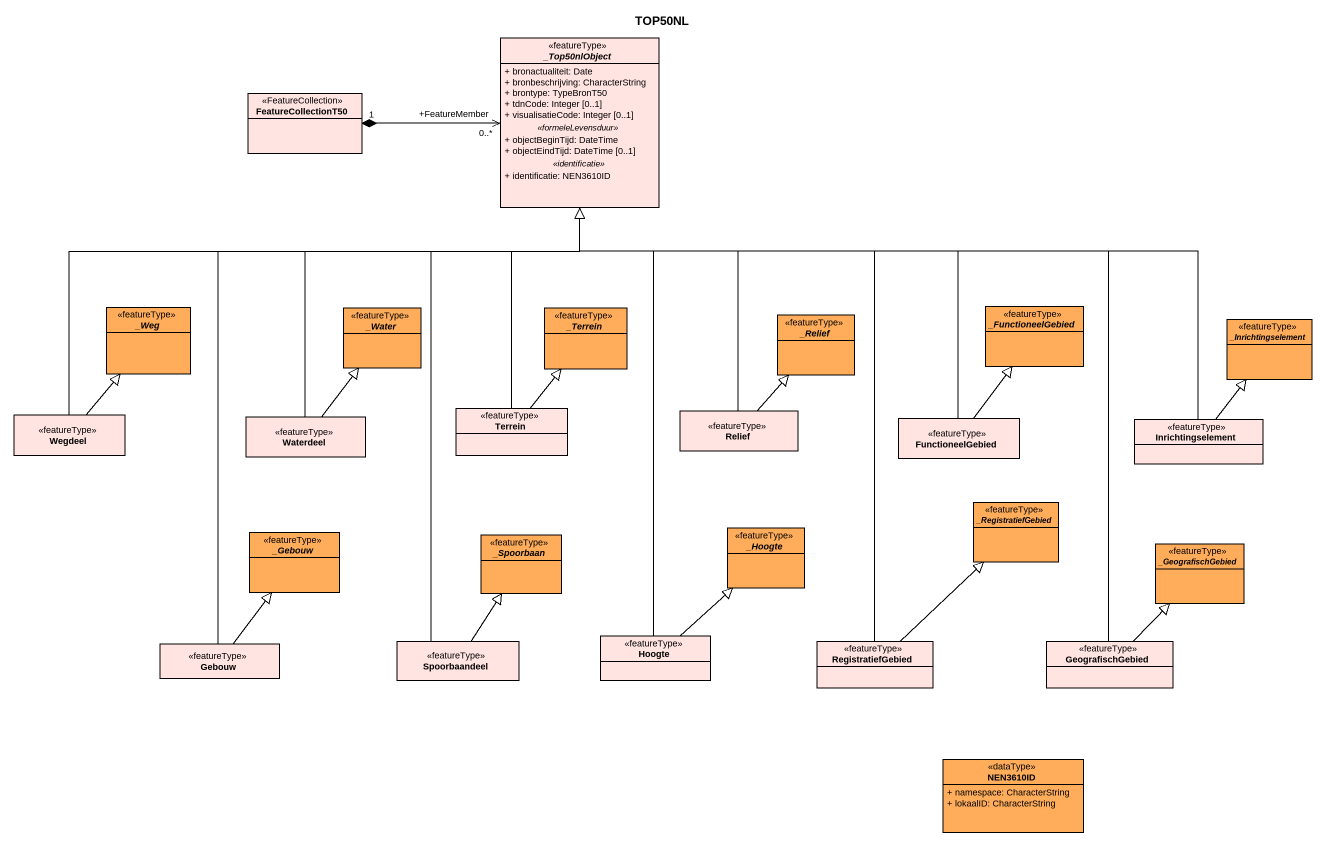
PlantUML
@startuml
title TOP50NL
hide circle
hide empty members
skinparam classAttributeIconSize 0
abstract class "_Top50nlObject" as Top50nlObject <<featureType>> #FFE4E1 {
  + bronactualiteit: Date
  + bronbeschrijving: CharacterString
  + brontype: TypeBronT50
  + tdnCode: Integer [0..1]
  + visualisatieCode: Integer [0..1]
  .. <<formeleLevensduur>> ..
  + objectBeginTijd: DateTime
  + objectEindTijd: DateTime [0..1]
  .. <<identificatie>> ..
  + identificatie: NEN3610ID
}
class FeatureCollectionT50 <<FeatureCollection>> #FFE4E1
abstract class "_Weg" as Weg <<featureType>> #FFAD5B
abstract class "_Water" as Water <<featureType>> #FFAD5B
abstract class "_Terrein" as Terrein <<featureType>> #FFAD5B
abstract class "_Relief" as Relief <<featureType>> #FFAD5B
abstract class "_FunctioneelGebied" as FunctioneelGebied <<featureType>> #FFAD5B
abstract class "_Inrichtingselement" as Inrichtingselement <<featureType>> #FFAD5B
class "Terrein" as Terrein_2 <<featureType>> #FFE4E1
class "Relief" as Relief_2 <<featureType>> #FFE4E1
class Wegdeel <<featureType>> #FFE4E1
class Waterdeel <<featureType>> #FFE4E1
class "FunctioneelGebied" as FunctioneelGebied_2 <<featureType>> #FFE4E1
class "Inrichtingselement" as Inrichtingselement_2 <<featureType>> #FFE4E1
abstract class "_RegistratiefGebied" as RegistratiefGebied <<featureType>> #FFAD5B
abstract class "_Gebouw" as Gebouw <<featureType>> #FFAD5B
abstract class "_Spoorbaan" as Spoorbaan <<featureType>> #FFAD5B
abstract class "_Hoogte" as Hoogte <<featureType>> #FFAD5B
abstract class "_GeografischGebied" as GeografischGebied <<featureType>> #FFAD5B
class "Gebouw" as Gebouw_2 <<featureType>> #FFE4E1
class Spoorbaandeel <<featureType>> #FFE4E1
class "Hoogte" as Hoogte_2 <<featureType>> #FFE4E1
class "RegistratiefGebied" as RegistratiefGebied_2 <<featureType>> #FFE4E1
class "GeografischGebied" as GeografischGebied_2 <<featureType>> #FFE4E1
class NEN3610ID <<dataType>> #FFAD5B {
  + namespace: CharacterString
  + lokaalID: CharacterString
}
Top50nlObject "+FeatureMember\n0..*" <-left-* "1" FeatureCollectionT50
Terrein_2 -up-|> Top50nlObject
Terrein_2 -up-|> Terrein
Relief_2 -up-|> Top50nlObject
Relief_2 -up-|> Relief
Wegdeel -up-|> Top50nlObject
Wegdeel -up-|> Weg
Waterdeel -up-|> Top50nlObject
Waterdeel -up-|> Water
FunctioneelGebied_2 -up-|> Top50nlObject
FunctioneelGebied_2 -up-|> FunctioneelGebied
Inrichtingselement_2 -left-|> Top50nlObject
Inrichtingselement_2 -up-|> Inrichtingselement
Gebouw_2 -up-|> Top50nlObject
Gebouw_2 -up-|> Gebouw
Spoorbaandeel -up-|> Top50nlObject
Spoorbaandeel -up-|> Spoorbaan
Hoogte_2 -up-|> Top50nlObject
Hoogte_2 -up-|> Hoogte
RegistratiefGebied_2 -up-|> Top50nlObject
RegistratiefGebied_2 -up-|> RegistratiefGebied
GeografischGebied_2 -up-|> Top50nlObject
GeografischGebied_2 -up-|> GeografischGebied
@enduml
